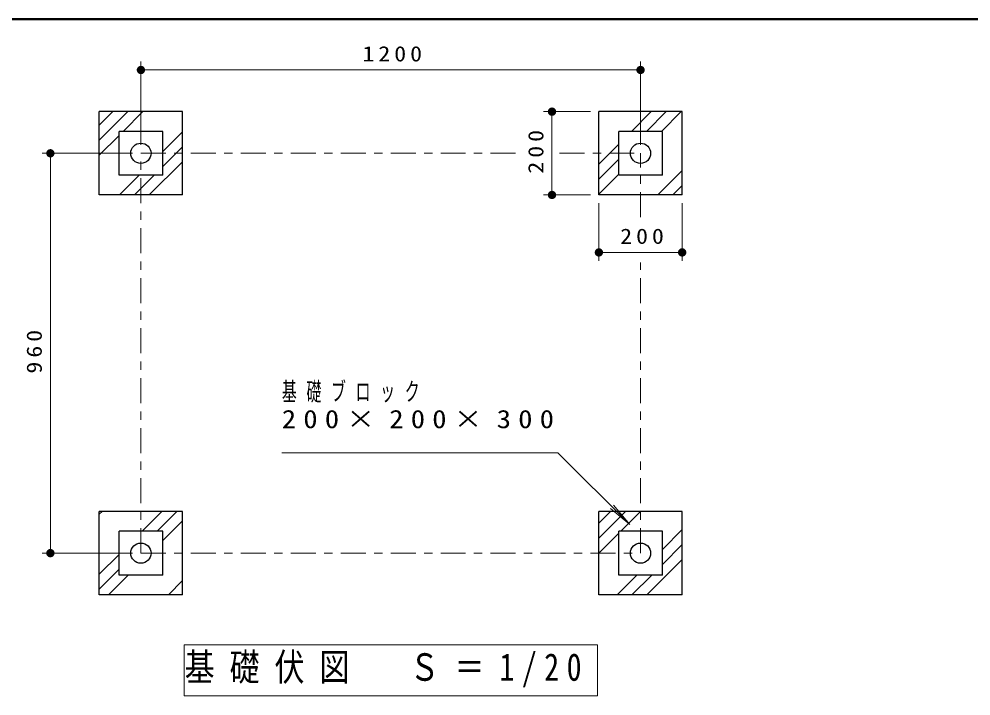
# Model space of a CAD drawing. Units: millimetres on the paper, scale 1:20. Extents: x -365 to 0, y -5 to 257.
# Drawn here: x -243.1 to -128.8, y 175.7 to 257 of the extents above; entities that cross this region are included whole.
import ezdxf

# ---------------------------------------------------------------- set-up
doc = ezdxf.new("R2010")
doc.units = ezdxf.units.MM
doc.linetypes.add('USER2', pattern=[6, 3, -1, 1, -1])
doc.layers.add('LY_1', color=7, linetype='Continuous', lineweight=25)
doc.styles.add('ＭＳ ゴシック', font='')
doc.styles.get('ＭＳ ゴシック').set_extended_font_data('MS Gothic')

# ---------------------------------------------------------------- blocks, each defined once
blk = doc.blocks.new('filled_dot')
at = {"color": 0, "linetype": 'Continuous', "lineweight": -2, "const_width": 1.25}
blk.add_lwpolyline([(-0.625, 0, 1), (0.625, 0, 1)], format="xyb", close=True, dxfattribs=at)

msp = doc.modelspace()

# ---------------------------------------------------------------- linework, layer by layer
at = {"layer": 'LY_1', "lineweight": 50}
msp.add_line((0, 257), (-365, 257), dxfattribs=at)
at = {"layer": 'LY_1', "lineweight": 13}
for p, q in [((-228.505, 241.884), (-228.505, 251.884)), ((-168.505, 241.884), (-168.505, 251.884)), ((-228.505, 250.884), (-168.505, 250.884)), ((-233.505, 242.449), (-230.07, 245.884)), ((-233.505, 244.245), (-231.866, 245.884)), ((-230.649, 243.509), (-228.274, 245.884)), ((-174.505, 245.884), (-180.138, 245.884)), ((-179.138, 235.884), (-179.138, 245.884)), ((-169.583, 243.509), (-167.208, 245.884)), ((-167.787, 243.509), (-165.412, 245.884)), ((-165.991, 243.509), (-163.616, 245.884)), ((-233.505, 240.653), (-231.13, 243.028)), ((-225.88, 241.094), (-223.505, 243.469)), ((-225.88, 239.298), (-223.505, 241.673)), ((-173.505, 239.587), (-171.13, 241.962)), ((-229.505, 240.884), (-240.375, 240.884)), ((-239.375, 192.884), (-239.375, 240.884)), ((-173.505, 237.791), (-171.13, 240.166)), ((-227.497, 235.884), (-223.505, 239.877)), ((-231.09, 235.884), (-228.715, 238.259)), ((-229.294, 235.884), (-226.919, 238.259)), ((-173.505, 235.995), (-171.13, 238.37)), ((-166.432, 235.884), (-163.505, 238.811)), ((-164.636, 235.884), (-163.505, 237.015)), ((-174.505, 235.884), (-180.138, 235.884)), ((-173.505, 234.884), (-173.505, 227.983)), ((-163.505, 234.884), (-163.505, 227.983)), ((-163.505, 228.983), (-173.505, 228.983)), ((-211.583, 204.934), (-178.416, 204.934)), ((-178.416, 204.934), (-169.808, 196.326)), ((-233.505, 197.548), (-233.169, 197.884)), ((-228.359, 195.509), (-225.984, 197.884)), ((-226.563, 195.509), (-224.188, 197.884)), ((-173.505, 194.686), (-170.307, 197.884)), ((-173.505, 196.482), (-172.103, 197.884)), ((-169.808, 196.326), (-172.106, 198.254)), ((-169.808, 196.326), (-171.736, 198.624)), ((-170.886, 195.509), (-168.511, 197.884)), ((-225.88, 194.396), (-223.505, 196.771)), ((-165.88, 193.331), (-163.505, 195.706)), ((-173.505, 192.89), (-171.13, 195.265)), ((-165.88, 191.535), (-163.505, 193.91)), ((-229.505, 192.884), (-240.375, 192.884)), ((-233.505, 190.363), (-231.13, 192.738)), ((-167.734, 187.884), (-163.505, 192.113)), ((-233.505, 188.567), (-231.13, 190.942)), ((-232.392, 187.884), (-230.017, 190.259)), ((-171.327, 187.884), (-168.952, 190.259)), ((-169.53, 187.884), (-167.155, 190.259)), ((-225.208, 187.884), (-223.505, 189.587)), ((-223.325, 181.879), (-223.325, 175.739)), ((-173.685, 181.879), (-223.325, 181.879)), ((-173.685, 175.739), (-173.685, 181.879)), ((-223.325, 175.739), (-173.685, 175.739))]:
    msp.add_line(p, q, dxfattribs=at)
at = {"layer": 'LY_1'}
for p, q in [((-233.505, 235.884), (-233.505, 245.884)), ((-223.505, 245.884), (-233.505, 245.884)), ((-223.505, 235.884), (-223.505, 245.884)), ((-173.505, 235.884), (-173.505, 245.884)), ((-163.505, 245.884), (-173.505, 245.884)), ((-163.505, 235.884), (-163.505, 245.884)), ((-231.13, 238.259), (-231.13, 243.509)), ((-225.88, 243.509), (-231.13, 243.509)), ((-225.88, 238.259), (-225.88, 243.509)), ((-171.13, 238.259), (-171.13, 243.509)), ((-165.88, 243.509), (-171.13, 243.509)), ((-165.88, 238.259), (-165.88, 243.509)), ((-225.88, 238.259), (-231.13, 238.259)), ((-165.88, 238.259), (-171.13, 238.259)), ((-223.505, 235.884), (-233.505, 235.884)), ((-163.505, 235.884), (-173.505, 235.884)), ((-233.505, 187.884), (-233.505, 197.884)), ((-223.505, 197.884), (-233.505, 197.884)), ((-223.505, 187.884), (-223.505, 197.884)), ((-173.505, 187.884), (-173.505, 197.884)), ((-163.505, 197.884), (-173.505, 197.884)), ((-163.505, 187.884), (-163.505, 197.884)), ((-231.13, 190.259), (-231.13, 195.509)), ((-225.88, 195.509), (-231.13, 195.509)), ((-225.88, 190.259), (-225.88, 195.509)), ((-171.13, 190.259), (-171.13, 195.509)), ((-165.88, 195.509), (-171.13, 195.509)), ((-165.88, 190.259), (-165.88, 195.509)), ((-225.88, 190.259), (-231.13, 190.259)), ((-165.88, 190.259), (-171.13, 190.259)), ((-223.505, 187.884), (-233.505, 187.884)), ((-163.505, 187.884), (-173.505, 187.884))]:
    msp.add_line(p, q, dxfattribs=at)
at = {"layer": 'LY_1', "linetype": 'USER2', "lineweight": 13}
for p, q in [((-228.505, 192.884), (-228.505, 240.884)), ((-228.505, 240.884), (-183.463, 240.884)), ((-178.25, 240.884), (-168.505, 240.884)), ((-168.505, 233.198), (-168.505, 240.884)), ((-168.505, 192.884), (-168.505, 227.763)), ((-228.505, 192.884), (-168.505, 192.884))]:
    msp.add_line(p, q, dxfattribs=at)
at = {"layer": 'LY_1'}
for centre in [(-228.505, 240.884), (-168.505, 240.884), (-228.505, 192.884), (-168.505, 192.884)]:
    msp.add_circle(centre, 1.215, dxfattribs=at)

# ---------------------------------------------------------------- block references
at = {"layer": 'LY_1', "lineweight": 13, "xscale": 0.4, "yscale": 0.4}
for p in [(-228.505, 250.884), (-173.505, 228.983)]:
    msp.add_blockref('filled_dot', p, dxfattribs=at)
for p, rotation in [((-168.505, 250.884), 180), ((-179.138, 245.884), 270), ((-239.375, 240.884), 270), ((-179.138, 235.884), 90), ((-163.505, 228.983), 180), ((-239.375, 192.884), 90)]:
    msp.add_blockref('filled_dot', p, dxfattribs=dict(at, rotation=rotation))

# ---------------------------------------------------------------- texts
at = {"layer": 'LY_1', "style": 'ＭＳ ゴシック'}
for s, insert, char_height, attachment_point in [('\\T1.33;\\W1.15;1200', (-198.084, 251.884), 1.833, 8), ('\\T1.33;\\W1.15;200', (-168.088, 229.983), 1.833, 8), ('\\T1.64;\\W0.6;基礎ブロック', (-211.583, 213.384), 2.199, 1), ('\\T1.5;\\W1.15;200×200×300', (-211.583, 210.084), 2.199, 1), ('\\T1.5;\\W0.8;基礎伏図\u3000Ｓ＝1/20', (-223.255, 178.809), 3.299, 4)]:
    msp.add_mtext(s, dxfattribs=dict(at, insert=insert, char_height=char_height, attachment_point=attachment_point))
at = {"layer": 'LY_1', "char_height": 1.833, "attachment_point": 8, "rotation": 90, "style": 'ＭＳ ゴシック'}
for s, insert in [('\\T1.33;\\W1.15;200', (-180.138, 241.3)), ('\\T1.33;\\W1.15;960', (-240.375, 217.299))]:
    msp.add_mtext(s, dxfattribs=dict(at, insert=insert))

doc.saveas('drawing.dxf')
